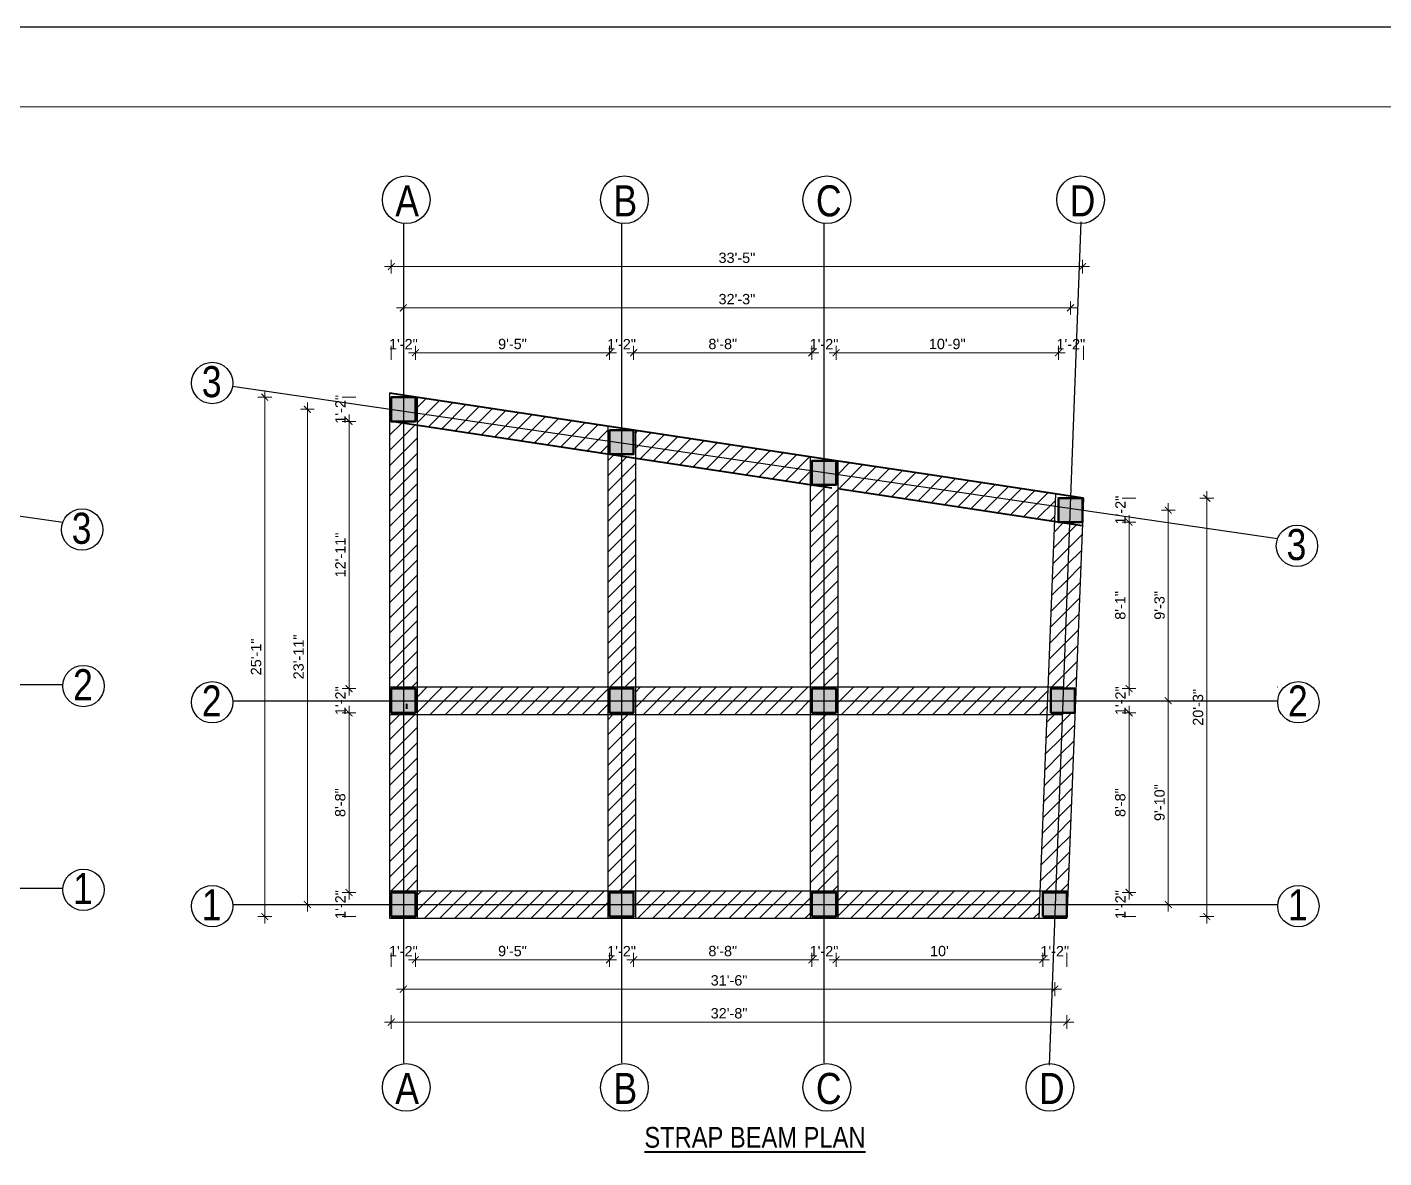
# Model space of a CAD drawing. Header units: inches. Extents: x 149715 to 156550, y -16726 to -14386.
# Drawn here: x 151086 to 151874, y -15134 to -14478 of the extents above; entities that cross this region are included whole.
import ezdxf
from ezdxf.enums import TextEntityAlignment as Align

# ---------------------------------------------------------------- set-up
doc = ezdxf.new("R2010")
doc.units = ezdxf.units.IN
doc.header["$LTSCALE"] = 0.5
doc.header["$MEASUREMENT"] = 0
doc.header["$PDMODE"] = 66
for name, color, linetype, lineweight in [('C-COLUMN', 1, 'Continuous', 50), ('DIM 1-100', 4, 'Continuous', 13), ('ELE1', 3, 'Continuous', 9), ('Toilet', 7, 'Continuous', 25), ('wall', 1, 'Continuous', 40)]:
    doc.layers.add(name, color=color, linetype=linetype, lineweight=lineweight)
doc.styles.add('ordinary', font='ARIALN.TTF')
doc.styles.get("Standard").update_dxf_attribs({"font": 'arial.ttf'})
doc.dimstyles.new('1 by 96', dxfattribs={"dimtxt": 6, "dimasz": 4, "dimexe": 4, "dimexo": 4, "dimgap": 2, "dimtad": 1, "dimdec": 0, "dimzin": 0, "dimdsep": 46, "dimlunit": 4, "dimtxsty": 'Standard', "dimblk": 'ARCHTICK', "dimcen": 0, "dimdle": 4, "dimadec": 0, "dimazin": 0, "dimtfac": 1, "dimtdec": 0, "dimtix": 1, "dimtofl": 0, "dimtmove": 1, "dimatfit": 3, "dimldrblk": 'ARCHTICK', "dimfxl": 4, "dimfxlon": 1, "dimtolj": 1, "dimtzin": 0, "dimlwd": -1, "dimlwe": -1, "dimarcsym": 0})
pattern_1 = [(45, (2835.205, 2498.842), (-4.41941738, 4.41941738), [])]

# ---------------------------------------------------------------- blocks, each defined once
blk = doc.blocks.new('*D864')
at = {"layer": 'Defpoints', "color": 0, "transparency": 16777216}
for p in [(151286.09, -14692.99), (151272.91, -14706.99), (151286.09, -14706.99)]:
    blk.add_point(p, dxfattribs=at)
at = {"layer": 'DIM 1-100', "color": 0, "transparency": 16777216}
for p, q in [((151276.91, -14692.99), (151268.91, -14692.99)), ((151276.91, -14706.99), (151268.91, -14706.99))]:
    blk.add_line(p, q, dxfattribs=at)
at = {"layer": 'DIM 1-100', "color": 0, "transparency": 16777216, "insert": (151267.9, -14699.99), "char_height": 6, "attachment_point": 5, "rotation": 90}
blk.add_mtext('\\A1;1\'-2"', dxfattribs=at)
blk = doc.blocks.new('_ArchTick')
at = {"color": 0, "linetype": 'ByBlock', "const_width": 0.15}
blk.add_lwpolyline([(-0.5, -0.5), (0.5, 0.5)], dxfattribs=at)
blk = doc.blocks.new('*D865')
at = {"layer": 'Defpoints', "color": 0, "transparency": 16777216}
for p in [(151286.09, -14706.99), (151272.91, -14862.06), (151286.09, -14862.06)]:
    blk.add_point(p, dxfattribs=at)
at = {"layer": 'DIM 1-100', "color": 0, "transparency": 16777216}
for p, q in [((151276.91, -14706.99), (151268.91, -14706.99)), ((151272.91, -14702.99), (151272.91, -14866.06)), ((151276.91, -14862.06), (151268.91, -14862.06))]:
    blk.add_line(p, q, dxfattribs=at)
at = {"layer": 'DIM 1-100', "color": 0, "transparency": 16777216, "xscale": 4, "yscale": 4, "zscale": 4}
for p, rotation in [((151272.91, -14706.99), 90), ((151272.91, -14862.06), 270)]:
    blk.add_blockref('_ArchTick', p, dxfattribs=dict(at, rotation=rotation))
at = {"layer": 'DIM 1-100', "color": 0, "transparency": 16777216, "insert": (151267.9, -14784.53), "char_height": 6, "attachment_point": 5, "rotation": 90}
blk.add_mtext('\\A1;12\'-11"', dxfattribs=at)
blk = doc.blocks.new('*D866')
at = {"layer": 'Defpoints', "color": 0, "transparency": 16777216}
for p in [(151286.09, -14862.06), (151272.91, -14876.06), (151286.09, -14876.06)]:
    blk.add_point(p, dxfattribs=at)
at = {"layer": 'DIM 1-100', "color": 0, "transparency": 16777216}
for p, q in [((151276.91, -14862.06), (151268.91, -14862.06)), ((151276.91, -14876.06), (151268.91, -14876.06))]:
    blk.add_line(p, q, dxfattribs=at)
at = {"layer": 'DIM 1-100', "color": 0, "transparency": 16777216, "insert": (151267.9, -14869.06), "char_height": 6, "attachment_point": 5, "rotation": 90}
blk.add_mtext('\\A1;1\'-2"', dxfattribs=at)
blk = doc.blocks.new('*D867')
at = {"layer": 'Defpoints', "color": 0, "transparency": 16777216}
for p in [(151286.09, -14876.06), (151272.91, -14980.29), (151286.09, -14980.29)]:
    blk.add_point(p, dxfattribs=at)
at = {"layer": 'DIM 1-100', "color": 0, "transparency": 16777216}
for p, q in [((151272.91, -14872.06), (151272.91, -14984.29)), ((151276.91, -14876.06), (151268.91, -14876.06)), ((151276.91, -14980.29), (151268.91, -14980.29))]:
    blk.add_line(p, q, dxfattribs=at)
at = {"layer": 'DIM 1-100', "color": 0, "transparency": 16777216, "xscale": 4, "yscale": 4, "zscale": 4}
for p, rotation in [((151272.91, -14876.06), 90), ((151272.91, -14980.29), 270)]:
    blk.add_blockref('_ArchTick', p, dxfattribs=dict(at, rotation=rotation))
at = {"layer": 'DIM 1-100', "color": 0, "transparency": 16777216, "insert": (151267.85, -14928.17), "char_height": 6, "attachment_point": 5, "rotation": 90}
blk.add_mtext('\\A1;8\'-8"', dxfattribs=at)
blk = doc.blocks.new('*D868')
at = {"layer": 'Defpoints', "color": 0, "transparency": 16777216}
for p in [(151286.09, -14980.29), (151272.91, -14994.29), (151286.09, -14994.29)]:
    blk.add_point(p, dxfattribs=at)
at = {"layer": 'DIM 1-100', "color": 0, "transparency": 16777216}
for p, q in [((151276.91, -14980.29), (151268.91, -14980.29)), ((151276.91, -14994.29), (151268.91, -14994.29))]:
    blk.add_line(p, q, dxfattribs=at)
at = {"layer": 'DIM 1-100', "color": 0, "transparency": 16777216, "insert": (151267.9, -14987.29), "char_height": 6, "attachment_point": 5, "rotation": 90}
blk.add_mtext('\\A1;1\'-2"', dxfattribs=at)
blk = doc.blocks.new('*D869')
at = {"layer": 'Defpoints', "color": 0, "transparency": 16777216}
for p in [(151248.72, -14699.99), (151279.1, -14699.99), (151279.1, -14987.29)]:
    blk.add_point(p, dxfattribs=at)
at = {"layer": 'DIM 1-100', "color": 0, "transparency": 16777216}
for p, q in [((151252.72, -14699.99), (151244.72, -14699.99)), ((151248.72, -14991.29), (151248.72, -14695.99)), ((151252.72, -14987.29), (151244.72, -14987.29))]:
    blk.add_line(p, q, dxfattribs=at)
at = {"layer": 'DIM 1-100', "color": 0, "transparency": 16777216, "xscale": 4, "yscale": 4, "zscale": 4}
for p, rotation in [((151248.72, -14699.99), 90), ((151248.72, -14987.29), 270)]:
    blk.add_blockref('_ArchTick', p, dxfattribs=dict(at, rotation=rotation))
at = {"layer": 'DIM 1-100', "color": 0, "transparency": 16777216, "insert": (151243.66, -14843.64), "char_height": 6, "attachment_point": 5, "rotation": 90}
blk.add_mtext('\\A1;23\'-11"', dxfattribs=at)
blk = doc.blocks.new('*D870')
at = {"layer": 'Defpoints', "color": 0, "transparency": 16777216}
for p in [(151270.36, -14692.99), (151224.04, -14994.29), (151270.36, -14994.29)]:
    blk.add_point(p, dxfattribs=at)
at = {"layer": 'DIM 1-100', "color": 0, "transparency": 16777216}
for p, q in [((151228.04, -14692.99), (151220.04, -14692.99)), ((151224.04, -14688.99), (151224.04, -14998.29)), ((151228.04, -14994.29), (151220.04, -14994.29))]:
    blk.add_line(p, q, dxfattribs=at)
at = {"layer": 'DIM 1-100', "color": 0, "transparency": 16777216, "xscale": 4, "yscale": 4, "zscale": 4}
for p, rotation in [((151224.04, -14692.99), 90), ((151224.04, -14994.29), 270)]:
    blk.add_blockref('_ArchTick', p, dxfattribs=dict(at, rotation=rotation))
at = {"layer": 'DIM 1-100', "color": 0, "transparency": 16777216, "insert": (151218.98, -14843.64), "char_height": 6, "attachment_point": 5, "rotation": 90}
blk.add_mtext('\\A1;25\'-1"', dxfattribs=at)
blk = doc.blocks.new('*D871')
at = {"layer": 'Defpoints', "color": 0, "transparency": 16777216}
for p in [(151297.45, -14994.29), (151311.45, -14994.29), (151311.45, -15019.36)]:
    blk.add_point(p, dxfattribs=at)
at = {"layer": 'DIM 1-100', "color": 0, "transparency": 16777216}
for p, q in [((151297.45, -15015.36), (151297.45, -15023.36)), ((151311.45, -15015.36), (151311.45, -15023.36))]:
    blk.add_line(p, q, dxfattribs=at)
at = {"layer": 'DIM 1-100', "color": 0, "transparency": 16777216, "insert": (151304.45, -15014.35), "char_height": 6, "attachment_point": 5}
blk.add_mtext('\\A1;1\'-2"', dxfattribs=at)
blk = doc.blocks.new('*D872')
at = {"layer": 'Defpoints', "color": 0, "transparency": 16777216}
for p in [(151311.45, -14994.29), (151424.1, -14994.29), (151424.1, -15019.36)]:
    blk.add_point(p, dxfattribs=at)
at = {"layer": 'DIM 1-100', "color": 0, "transparency": 16777216}
for p, q in [((151311.45, -15015.36), (151311.45, -15023.36)), ((151424.1, -15015.36), (151424.1, -15023.36)), ((151307.45, -15019.36), (151428.1, -15019.36))]:
    blk.add_line(p, q, dxfattribs=at)
at = {"layer": 'DIM 1-100', "color": 0, "transparency": 16777216, "xscale": 4, "yscale": 4, "zscale": 4, "rotation": 180}
blk.add_blockref('_ArchTick', (151311.45, -15019.36), dxfattribs=at)
at = {"layer": 'DIM 1-100', "color": 0, "transparency": 16777216, "xscale": 4, "yscale": 4, "zscale": 4}
blk.add_blockref('_ArchTick', (151424.1, -15019.36), dxfattribs=at)
at = {"layer": 'DIM 1-100', "color": 0, "transparency": 16777216, "insert": (151367.77, -15014.3), "char_height": 6, "attachment_point": 5}
blk.add_mtext('\\A1;9\'-5"', dxfattribs=at)
blk = doc.blocks.new('*D873')
at = {"layer": 'Defpoints', "color": 0, "transparency": 16777216}
for p in [(151424.1, -14994.29), (151438.1, -14994.29), (151438.1, -15019.36)]:
    blk.add_point(p, dxfattribs=at)
at = {"layer": 'DIM 1-100', "color": 0, "transparency": 16777216}
for p, q in [((151424.1, -15015.36), (151424.1, -15023.36)), ((151438.1, -15015.36), (151438.1, -15023.36))]:
    blk.add_line(p, q, dxfattribs=at)
at = {"layer": 'DIM 1-100', "color": 0, "transparency": 16777216, "insert": (151431.1, -15014.35), "char_height": 6, "attachment_point": 5}
blk.add_mtext('\\A1;1\'-2"', dxfattribs=at)
blk = doc.blocks.new('*D874')
at = {"layer": 'Defpoints', "color": 0, "transparency": 16777216}
for p in [(151438.1, -14994.29), (151541.6, -14994.29), (151541.6, -15019.36)]:
    blk.add_point(p, dxfattribs=at)
at = {"layer": 'DIM 1-100', "color": 0, "transparency": 16777216}
for p, q in [((151438.1, -15015.36), (151438.1, -15023.36)), ((151541.6, -15015.36), (151541.6, -15023.36)), ((151434.1, -15019.36), (151545.6, -15019.36))]:
    blk.add_line(p, q, dxfattribs=at)
at = {"layer": 'DIM 1-100', "color": 0, "transparency": 16777216, "xscale": 4, "yscale": 4, "zscale": 4, "rotation": 180}
blk.add_blockref('_ArchTick', (151438.1, -15019.36), dxfattribs=at)
at = {"layer": 'DIM 1-100', "color": 0, "transparency": 16777216, "xscale": 4, "yscale": 4, "zscale": 4}
blk.add_blockref('_ArchTick', (151541.6, -15019.36), dxfattribs=at)
at = {"layer": 'DIM 1-100', "color": 0, "transparency": 16777216, "insert": (151489.85, -15014.3), "char_height": 6, "attachment_point": 5}
blk.add_mtext('\\A1;8\'-8"', dxfattribs=at)
blk = doc.blocks.new('*D875')
at = {"layer": 'Defpoints', "color": 0, "transparency": 16777216}
for p in [(151541.6, -14994.29), (151555.6, -14994.29), (151555.6, -15019.36)]:
    blk.add_point(p, dxfattribs=at)
at = {"layer": 'DIM 1-100', "color": 0, "transparency": 16777216}
for p, q in [((151541.6, -15015.36), (151541.6, -15023.36)), ((151555.6, -15015.36), (151555.6, -15023.36))]:
    blk.add_line(p, q, dxfattribs=at)
at = {"layer": 'DIM 1-100', "color": 0, "transparency": 16777216, "insert": (151548.6, -15014.35), "char_height": 6, "attachment_point": 5}
blk.add_mtext('\\A1;1\'-2"', dxfattribs=at)
blk = doc.blocks.new('*D876')
at = {"layer": 'Defpoints', "color": 0, "transparency": 16777216}
for p in [(151555.6, -14994.29), (151675.55, -14994.29), (151675.55, -15019.36)]:
    blk.add_point(p, dxfattribs=at)
at = {"layer": 'DIM 1-100', "color": 0, "transparency": 16777216}
for p, q in [((151555.6, -15015.36), (151555.6, -15023.36)), ((151675.55, -15015.36), (151675.55, -15023.36)), ((151551.6, -15019.36), (151679.55, -15019.36))]:
    blk.add_line(p, q, dxfattribs=at)
at = {"layer": 'DIM 1-100', "color": 0, "transparency": 16777216, "xscale": 4, "yscale": 4, "zscale": 4, "rotation": 180}
blk.add_blockref('_ArchTick', (151555.6, -15019.36), dxfattribs=at)
at = {"layer": 'DIM 1-100', "color": 0, "transparency": 16777216, "xscale": 4, "yscale": 4, "zscale": 4}
blk.add_blockref('_ArchTick', (151675.55, -15019.36), dxfattribs=at)
at = {"layer": 'DIM 1-100', "color": 0, "transparency": 16777216, "insert": (151615.58, -15014.3), "char_height": 6, "attachment_point": 5}
blk.add_mtext("\\A1;10'", dxfattribs=at)
blk = doc.blocks.new('*D877')
at = {"layer": 'Defpoints', "color": 0, "transparency": 16777216}
for p in [(151675.55, -14994.29), (151689.55, -14994.29), (151689.55, -15019.36)]:
    blk.add_point(p, dxfattribs=at)
at = {"layer": 'DIM 1-100', "color": 0, "transparency": 16777216}
for p, q in [((151675.55, -15015.36), (151675.55, -15023.36)), ((151689.55, -15015.36), (151689.55, -15023.36))]:
    blk.add_line(p, q, dxfattribs=at)
at = {"layer": 'DIM 1-100', "color": 0, "transparency": 16777216, "insert": (151682.55, -15014.35), "char_height": 6, "attachment_point": 5}
blk.add_mtext('\\A1;1\'-2"', dxfattribs=at)
blk = doc.blocks.new('*D878')
at = {"layer": 'Defpoints', "color": 0, "transparency": 16777216}
for p in [(151304.45, -14994.29), (151682.55, -14994.29), (151682.55, -15036.38)]:
    blk.add_point(p, dxfattribs=at)
at = {"layer": 'DIM 1-100', "color": 0, "transparency": 16777216}
for p, q in [((151304.45, -15032.38), (151304.45, -15040.38)), ((151682.55, -15032.38), (151682.55, -15040.38)), ((151300.45, -15036.38), (151686.55, -15036.38))]:
    blk.add_line(p, q, dxfattribs=at)
at = {"layer": 'DIM 1-100', "color": 0, "transparency": 16777216, "xscale": 4, "yscale": 4, "zscale": 4, "rotation": 180}
blk.add_blockref('_ArchTick', (151304.45, -15036.38), dxfattribs=at)
at = {"layer": 'DIM 1-100', "color": 0, "transparency": 16777216, "xscale": 4, "yscale": 4, "zscale": 4}
blk.add_blockref('_ArchTick', (151682.55, -15036.38), dxfattribs=at)
at = {"layer": 'DIM 1-100', "color": 0, "transparency": 16777216, "insert": (151493.5, -15031.31), "char_height": 6, "attachment_point": 5}
blk.add_mtext('\\A1;31\'-6"', dxfattribs=at)
blk = doc.blocks.new('*D879')
at = {"layer": 'Defpoints', "color": 0, "transparency": 16777216}
for p in [(151297.45, -14994.29), (151689.55, -14994.29), (151297.45, -15055.49)]:
    blk.add_point(p, dxfattribs=at)
at = {"layer": 'DIM 1-100', "color": 0, "transparency": 16777216}
for p, q in [((151693.55, -15055.49), (151293.45, -15055.49)), ((151297.45, -15051.49), (151297.45, -15059.49)), ((151689.55, -15051.49), (151689.55, -15059.49))]:
    blk.add_line(p, q, dxfattribs=at)
at = {"layer": 'DIM 1-100', "color": 0, "transparency": 16777216, "xscale": 4, "yscale": 4, "zscale": 4, "rotation": 180}
blk.add_blockref('_ArchTick', (151297.45, -15055.49), dxfattribs=at)
at = {"layer": 'DIM 1-100', "color": 0, "transparency": 16777216, "xscale": 4, "yscale": 4, "zscale": 4}
blk.add_blockref('_ArchTick', (151689.55, -15055.49), dxfattribs=at)
at = {"layer": 'DIM 1-100', "color": 0, "transparency": 16777216, "insert": (151493.5, -15050.42), "char_height": 6, "attachment_point": 5}
blk.add_mtext('\\A1;32\'-8"', dxfattribs=at)
blk = doc.blocks.new('*D880')
at = {"layer": 'Defpoints', "color": 0, "transparency": 16777216}
for p in [(151698.66, -14751.46), (151698.58, -14765.46), (151725.68, -14765.46)]:
    blk.add_point(p, dxfattribs=at)
at = {"layer": 'DIM 1-100', "color": 0, "transparency": 16777216}
for p, q in [((151721.68, -14751.46), (151729.68, -14751.46)), ((151721.68, -14765.46), (151729.68, -14765.46))]:
    blk.add_line(p, q, dxfattribs=at)
at = {"layer": 'DIM 1-100', "color": 0, "transparency": 16777216, "insert": (151720.67, -14758.46), "char_height": 6, "attachment_point": 5, "rotation": 90}
blk.add_mtext('\\A1;1\'-2"', dxfattribs=at)
blk = doc.blocks.new('*D881')
at = {"layer": 'Defpoints', "color": 0, "transparency": 16777216}
for p in [(151698.58, -14765.46), (151694.22, -14862.06), (151725.68, -14862.06)]:
    blk.add_point(p, dxfattribs=at)
at = {"layer": 'DIM 1-100', "color": 0, "transparency": 16777216}
for p, q in [((151721.68, -14765.46), (151729.68, -14765.46)), ((151725.68, -14761.46), (151725.68, -14866.06)), ((151721.68, -14862.06), (151729.68, -14862.06))]:
    blk.add_line(p, q, dxfattribs=at)
at = {"layer": 'DIM 1-100', "color": 0, "transparency": 16777216, "xscale": 4, "yscale": 4, "zscale": 4}
for p, rotation in [((151725.68, -14765.46), 90), ((151725.68, -14862.06), 270)]:
    blk.add_blockref('_ArchTick', p, dxfattribs=dict(at, rotation=rotation))
at = {"layer": 'DIM 1-100', "color": 0, "transparency": 16777216, "insert": (151720.61, -14813.76), "char_height": 6, "attachment_point": 5, "rotation": 90}
blk.add_mtext('\\A1;8\'-1"', dxfattribs=at)
blk = doc.blocks.new('*D882')
at = {"layer": 'Defpoints', "color": 0, "transparency": 16777216}
for p in [(151694.22, -14862.06), (151694.22, -14876.06), (151725.68, -14876.06)]:
    blk.add_point(p, dxfattribs=at)
at = {"layer": 'DIM 1-100', "color": 0, "transparency": 16777216}
for p, q in [((151721.68, -14862.06), (151729.68, -14862.06)), ((151721.68, -14876.06), (151729.68, -14876.06))]:
    blk.add_line(p, q, dxfattribs=at)
at = {"layer": 'DIM 1-100', "color": 0, "transparency": 16777216, "insert": (151720.67, -14869.06), "char_height": 6, "attachment_point": 5, "rotation": 90}
blk.add_mtext('\\A1;1\'-2"', dxfattribs=at)
blk = doc.blocks.new('*D883')
at = {"layer": 'Defpoints', "color": 0, "transparency": 16777216}
for p in [(151694.22, -14876.06), (151689.55, -14980.29), (151725.68, -14980.29)]:
    blk.add_point(p, dxfattribs=at)
at = {"layer": 'DIM 1-100', "color": 0, "transparency": 16777216}
for p, q in [((151725.68, -14872.06), (151725.68, -14984.29)), ((151721.68, -14876.06), (151729.68, -14876.06)), ((151721.68, -14980.29), (151729.68, -14980.29))]:
    blk.add_line(p, q, dxfattribs=at)
at = {"layer": 'DIM 1-100', "color": 0, "transparency": 16777216, "xscale": 4, "yscale": 4, "zscale": 4}
for p, rotation in [((151725.68, -14876.06), 90), ((151725.68, -14980.29), 270)]:
    blk.add_blockref('_ArchTick', p, dxfattribs=dict(at, rotation=rotation))
at = {"layer": 'DIM 1-100', "color": 0, "transparency": 16777216, "insert": (151720.61, -14928.17), "char_height": 6, "attachment_point": 5, "rotation": 90}
blk.add_mtext('\\A1;8\'-8"', dxfattribs=at)
blk = doc.blocks.new('*D884')
at = {"layer": 'Defpoints', "color": 0, "transparency": 16777216}
for p in [(151689.55, -14980.29), (151689.55, -14994.29), (151725.68, -14994.29)]:
    blk.add_point(p, dxfattribs=at)
at = {"layer": 'DIM 1-100', "color": 0, "transparency": 16777216}
for p, q in [((151721.68, -14980.29), (151729.68, -14980.29)), ((151721.68, -14994.29), (151729.68, -14994.29))]:
    blk.add_line(p, q, dxfattribs=at)
at = {"layer": 'DIM 1-100', "color": 0, "transparency": 16777216, "insert": (151720.67, -14987.29), "char_height": 6, "attachment_point": 5, "rotation": 90}
blk.add_mtext('\\A1;1\'-2"', dxfattribs=at)
blk = doc.blocks.new('*D885')
at = {"layer": 'Defpoints', "color": 0, "transparency": 16777216}
for p in [(151698.66, -14758.46), (151694.22, -14869.06), (151748.45, -14869.06)]:
    blk.add_point(p, dxfattribs=at)
at = {"layer": 'DIM 1-100', "color": 0, "transparency": 16777216}
for p, q in [((151748.45, -14754.46), (151748.45, -14873.06)), ((151744.45, -14758.46), (151752.45, -14758.46)), ((151744.45, -14869.06), (151752.45, -14869.06))]:
    blk.add_line(p, q, dxfattribs=at)
at = {"layer": 'DIM 1-100', "color": 0, "transparency": 16777216, "xscale": 4, "yscale": 4, "zscale": 4}
for p, rotation in [((151748.45, -14758.46), 90), ((151748.45, -14869.06), 270)]:
    blk.add_blockref('_ArchTick', p, dxfattribs=dict(at, rotation=rotation))
at = {"layer": 'DIM 1-100', "color": 0, "transparency": 16777216, "insert": (151743.38, -14813.76), "char_height": 6, "attachment_point": 5, "rotation": 90}
blk.add_mtext('\\A1;9\'-3"', dxfattribs=at)
blk = doc.blocks.new('*D886')
at = {"layer": 'Defpoints', "color": 0, "transparency": 16777216}
for p in [(151694.22, -14869.06), (151689.55, -14987.29), (151748.45, -14987.29)]:
    blk.add_point(p, dxfattribs=at)
at = {"layer": 'DIM 1-100', "color": 0, "transparency": 16777216}
for p, q in [((151748.45, -14865.06), (151748.45, -14991.29)), ((151744.45, -14869.06), (151752.45, -14869.06)), ((151744.45, -14987.29), (151752.45, -14987.29))]:
    blk.add_line(p, q, dxfattribs=at)
at = {"layer": 'DIM 1-100', "color": 0, "transparency": 16777216, "xscale": 4, "yscale": 4, "zscale": 4}
for p, rotation in [((151748.45, -14869.06), 90), ((151748.45, -14987.29), 270)]:
    blk.add_blockref('_ArchTick', p, dxfattribs=dict(at, rotation=rotation))
at = {"layer": 'DIM 1-100', "color": 0, "transparency": 16777216, "insert": (151743.39, -14928.17), "char_height": 6, "attachment_point": 5, "rotation": 90}
blk.add_mtext('\\A1;9\'-10"', dxfattribs=at)
blk = doc.blocks.new('*D887')
at = {"layer": 'Defpoints', "color": 0, "transparency": 16777216}
for p in [(151699.13, -14751.53), (151770.79, -14751.53), (151689.55, -14994.29)]:
    blk.add_point(p, dxfattribs=at)
at = {"layer": 'DIM 1-100', "color": 0, "transparency": 16777216}
for p, q in [((151770.79, -14998.29), (151770.79, -14747.53)), ((151766.79, -14751.53), (151774.79, -14751.53)), ((151766.79, -14994.29), (151774.79, -14994.29))]:
    blk.add_line(p, q, dxfattribs=at)
at = {"layer": 'DIM 1-100', "color": 0, "transparency": 16777216, "xscale": 4, "yscale": 4, "zscale": 4}
for p, rotation in [((151770.79, -14751.53), 90), ((151770.79, -14994.29), 270)]:
    blk.add_blockref('_ArchTick', p, dxfattribs=dict(at, rotation=rotation))
at = {"layer": 'DIM 1-100', "color": 0, "transparency": 16777216, "insert": (151765.73, -14872.91), "char_height": 6, "attachment_point": 5, "rotation": 90}
blk.add_mtext('\\A1;20\'-3"', dxfattribs=at)
blk = doc.blocks.new('*D888')
at = {"layer": 'Defpoints', "color": 0, "transparency": 16777216}
for p in [(151311.45, -14667.2), (151297.45, -14692.99), (151311.45, -14692.99)]:
    blk.add_point(p, dxfattribs=at)
at = {"layer": 'DIM 1-100', "color": 0, "transparency": 16777216}
for p, q in [((151297.45, -14671.2), (151297.45, -14663.2)), ((151311.45, -14671.2), (151311.45, -14663.2))]:
    blk.add_line(p, q, dxfattribs=at)
at = {"layer": 'DIM 1-100', "color": 0, "transparency": 16777216, "insert": (151304.45, -14662.19), "char_height": 6, "attachment_point": 5}
blk.add_mtext('\\A1;1\'-2"', dxfattribs=at)
blk = doc.blocks.new('*D889')
at = {"layer": 'Defpoints', "color": 0, "transparency": 16777216}
for p in [(151424.1, -14667.2), (151311.45, -14692.99), (151424.1, -14712.11)]:
    blk.add_point(p, dxfattribs=at)
at = {"layer": 'DIM 1-100', "color": 0, "transparency": 16777216}
for p, q in [((151307.45, -14667.2), (151428.1, -14667.2)), ((151311.45, -14671.2), (151311.45, -14663.2)), ((151424.1, -14671.2), (151424.1, -14663.2))]:
    blk.add_line(p, q, dxfattribs=at)
at = {"layer": 'DIM 1-100', "color": 0, "transparency": 16777216, "xscale": 4, "yscale": 4, "zscale": 4, "rotation": 180}
blk.add_blockref('_ArchTick', (151311.45, -14667.2), dxfattribs=at)
at = {"layer": 'DIM 1-100', "color": 0, "transparency": 16777216, "xscale": 4, "yscale": 4, "zscale": 4}
blk.add_blockref('_ArchTick', (151424.1, -14667.2), dxfattribs=at)
at = {"layer": 'DIM 1-100', "color": 0, "transparency": 16777216, "insert": (151367.77, -14662.14), "char_height": 6, "attachment_point": 5}
blk.add_mtext('\\A1;9\'-5"', dxfattribs=at)
blk = doc.blocks.new('*D890')
at = {"layer": 'Defpoints', "color": 0, "transparency": 16777216}
for p in [(151438.1, -14667.2), (151424.1, -14712.11), (151438.1, -14712.11)]:
    blk.add_point(p, dxfattribs=at)
at = {"layer": 'DIM 1-100', "color": 0, "transparency": 16777216}
for p, q in [((151424.1, -14671.2), (151424.1, -14663.2)), ((151438.1, -14671.2), (151438.1, -14663.2))]:
    blk.add_line(p, q, dxfattribs=at)
at = {"layer": 'DIM 1-100', "color": 0, "transparency": 16777216, "insert": (151431.1, -14662.19), "char_height": 6, "attachment_point": 5}
blk.add_mtext('\\A1;1\'-2"', dxfattribs=at)
blk = doc.blocks.new('*D891')
at = {"layer": 'Defpoints', "color": 0, "transparency": 16777216}
for p in [(151541.6, -14667.2), (151438.1, -14712.11), (151541.6, -14729.85)]:
    blk.add_point(p, dxfattribs=at)
at = {"layer": 'DIM 1-100', "color": 0, "transparency": 16777216}
for p, q in [((151434.1, -14667.2), (151545.6, -14667.2)), ((151438.1, -14671.2), (151438.1, -14663.2)), ((151541.6, -14671.2), (151541.6, -14663.2))]:
    blk.add_line(p, q, dxfattribs=at)
at = {"layer": 'DIM 1-100', "color": 0, "transparency": 16777216, "xscale": 4, "yscale": 4, "zscale": 4, "rotation": 180}
blk.add_blockref('_ArchTick', (151438.1, -14667.2), dxfattribs=at)
at = {"layer": 'DIM 1-100', "color": 0, "transparency": 16777216, "xscale": 4, "yscale": 4, "zscale": 4}
blk.add_blockref('_ArchTick', (151541.6, -14667.2), dxfattribs=at)
at = {"layer": 'DIM 1-100', "color": 0, "transparency": 16777216, "insert": (151489.85, -14662.14), "char_height": 6, "attachment_point": 5}
blk.add_mtext('\\A1;8\'-8"', dxfattribs=at)
blk = doc.blocks.new('*D892')
at = {"layer": 'Defpoints', "color": 0, "transparency": 16777216}
for p in [(151555.6, -14667.2), (151541.6, -14729.85), (151555.6, -14729.85)]:
    blk.add_point(p, dxfattribs=at)
at = {"layer": 'DIM 1-100', "color": 0, "transparency": 16777216}
for p, q in [((151541.6, -14671.2), (151541.6, -14663.2)), ((151555.6, -14671.2), (151555.6, -14663.2))]:
    blk.add_line(p, q, dxfattribs=at)
at = {"layer": 'DIM 1-100', "color": 0, "transparency": 16777216, "insert": (151548.6, -14662.19), "char_height": 6, "attachment_point": 5}
blk.add_mtext('\\A1;1\'-2"', dxfattribs=at)
blk = doc.blocks.new('*D893')
at = {"layer": 'Defpoints', "color": 0, "transparency": 16777216}
for p in [(151684.66, -14667.2), (151555.6, -14729.85), (151684.66, -14751.46)]:
    blk.add_point(p, dxfattribs=at)
at = {"layer": 'DIM 1-100', "color": 0, "transparency": 16777216}
for p, q in [((151551.6, -14667.2), (151688.66, -14667.2)), ((151555.6, -14671.2), (151555.6, -14663.2)), ((151684.66, -14671.2), (151684.66, -14663.2))]:
    blk.add_line(p, q, dxfattribs=at)
at = {"layer": 'DIM 1-100', "color": 0, "transparency": 16777216, "xscale": 4, "yscale": 4, "zscale": 4, "rotation": 180}
blk.add_blockref('_ArchTick', (151555.6, -14667.2), dxfattribs=at)
at = {"layer": 'DIM 1-100', "color": 0, "transparency": 16777216, "xscale": 4, "yscale": 4, "zscale": 4}
blk.add_blockref('_ArchTick', (151684.66, -14667.2), dxfattribs=at)
at = {"layer": 'DIM 1-100', "color": 0, "transparency": 16777216, "insert": (151620.13, -14662.14), "char_height": 6, "attachment_point": 5}
blk.add_mtext('\\A1;10\'-9"', dxfattribs=at)
blk = doc.blocks.new('*D894')
at = {"layer": 'Defpoints', "color": 0, "transparency": 16777216}
for p in [(151699.13, -14667.2), (151684.66, -14751.46), (151699.13, -14751.53)]:
    blk.add_point(p, dxfattribs=at)
at = {"layer": 'DIM 1-100', "color": 0, "transparency": 16777216}
for p, q in [((151684.66, -14671.2), (151684.66, -14663.2)), ((151699.13, -14671.2), (151699.13, -14663.2))]:
    blk.add_line(p, q, dxfattribs=at)
at = {"layer": 'DIM 1-100', "color": 0, "transparency": 16777216, "insert": (151691.89, -14662.19), "char_height": 6, "attachment_point": 5}
blk.add_mtext('\\A1;1\'-2"', dxfattribs=at)
blk = doc.blocks.new('*D895')
at = {"layer": 'Defpoints', "color": 0, "transparency": 16777216}
for p in [(151691.66, -14641.17), (151304.45, -14692.99), (151691.66, -14751.46)]:
    blk.add_point(p, dxfattribs=at)
at = {"layer": 'DIM 1-100', "color": 0, "transparency": 16777216}
for p, q in [((151304.45, -14645.17), (151304.45, -14637.17)), ((151691.66, -14645.17), (151691.66, -14637.17)), ((151300.45, -14641.17), (151695.66, -14641.17))]:
    blk.add_line(p, q, dxfattribs=at)
at = {"layer": 'DIM 1-100', "color": 0, "transparency": 16777216, "xscale": 4, "yscale": 4, "zscale": 4, "rotation": 180}
blk.add_blockref('_ArchTick', (151304.45, -14641.17), dxfattribs=at)
at = {"layer": 'DIM 1-100', "color": 0, "transparency": 16777216, "xscale": 4, "yscale": 4, "zscale": 4}
blk.add_blockref('_ArchTick', (151691.66, -14641.17), dxfattribs=at)
at = {"layer": 'DIM 1-100', "color": 0, "transparency": 16777216, "insert": (151498.05, -14636.1), "char_height": 6, "attachment_point": 5}
blk.add_mtext('\\A1;32\'-3"', dxfattribs=at)
blk = doc.blocks.new('*D896')
at = {"layer": 'Defpoints', "color": 0, "transparency": 16777216}
for p in [(151698.66, -14617.2), (151297.45, -14692.99), (151698.66, -14751.46)]:
    blk.add_point(p, dxfattribs=at)
at = {"layer": 'DIM 1-100', "color": 0, "transparency": 16777216}
for p, q in [((151297.45, -14621.2), (151297.45, -14613.2)), ((151698.66, -14621.2), (151698.66, -14613.2)), ((151293.45, -14617.2), (151702.66, -14617.2))]:
    blk.add_line(p, q, dxfattribs=at)
at = {"layer": 'DIM 1-100', "color": 0, "transparency": 16777216, "xscale": 4, "yscale": 4, "zscale": 4, "rotation": 180}
blk.add_blockref('_ArchTick', (151297.45, -14617.2), dxfattribs=at)
at = {"layer": 'DIM 1-100', "color": 0, "transparency": 16777216, "xscale": 4, "yscale": 4, "zscale": 4}
blk.add_blockref('_ArchTick', (151698.66, -14617.2), dxfattribs=at)
at = {"layer": 'DIM 1-100', "color": 0, "transparency": 16777216, "insert": (151498.05, -14612.14), "char_height": 6, "attachment_point": 5}
blk.add_mtext('\\A1;33\'-5"', dxfattribs=at)

msp = doc.modelspace()

# ---------------------------------------------------------------- hatches: boundary and pattern name
h = msp.add_hatch()
h.set_pattern_fill('ANSI31', color=256, scale=50, style=0)
h.set_pattern_definition(pattern_1)
h.paths.add_polyline_path([(151312.45, -14693.14), (151312.45, -14702.18), (151423.1, -14718.3), (151423.1, -14709.85)])
h.paths.add_polyline_path([(151312.45, -14702.18), (151312.45, -14709.32), (151423.1, -14726.03), (151423.1, -14718.3)])
h.paths.add_polyline_path([(151439.1, -14712.26), (151439.1, -14720.64), (151540.6, -14735.43), (151540.6, -14727.59)])
h.paths.add_polyline_path([(151439.1, -14720.64), (151439.1, -14728.45), (151540.6, -14743.77), (151540.6, -14735.43)])
h.paths.add_polyline_path([(151610.14, -14738.09), (151556.6, -14730.01), (151556.6, -14737.76), (151682.93, -14756.17), (151683.21, -14749.12)])
h.paths.add_polyline_path([(151556.6, -14737.76), (151556.6, -14746.19), (151682.58, -14765.21), (151682.93, -14756.17)])
h.paths.add_polyline_path([(151423.1, -14861.06), (151312.45, -14861.06), (151312.45, -14869.06), (151423.1, -14869.06)])
h.paths.add_polyline_path([(151423.1, -14869.06), (151312.45, -14869.06), (151312.45, -14877.06), (151423.1, -14877.06)])
h.paths.add_polyline_path([(151540.6, -14861.06), (151439.1, -14861.06), (151439.1, -14869.06), (151540.6, -14869.06)])
h.paths.add_polyline_path([(151540.6, -14869.06), (151439.1, -14869.06), (151439.1, -14877.06), (151540.6, -14877.06)])
h.paths.add_polyline_path([(151678.8, -14861.06), (151556.6, -14861.06), (151556.6, -14869.06), (151678.48, -14869.06)])
h.paths.add_polyline_path([(151678.48, -14869.06), (151556.6, -14869.06), (151556.6, -14877.06), (151678.16, -14877.06)])
h.paths.add_polyline_path([(151423.1, -14979.29), (151312.45, -14979.29), (151312.45, -14987.29), (151423.1, -14987.29)])
h.paths.add_polyline_path([(151423.1, -14987.29), (151312.45, -14987.29), (151312.45, -14995.29), (151423.1, -14995.29)])
h.paths.add_polyline_path([(151540.6, -14979.29), (151439.1, -14979.29), (151439.1, -14987.29), (151540.6, -14987.29)])
h.paths.add_polyline_path([(151540.6, -14987.29), (151439.1, -14987.29), (151439.1, -14995.29), (151540.6, -14995.29)])
h.paths.add_polyline_path([(151674.13, -14979.29), (151556.6, -14979.29), (151556.6, -14987.29), (151673.82, -14987.29)])
h.paths.add_polyline_path([(151673.82, -14987.29), (151556.6, -14987.29), (151556.6, -14995.29), (151673.5, -14995.29)])
h.paths.add_polyline_path([(151304.45, -14708.12), (151296.45, -14706.91), (151296.45, -14861.06), (151304.45, -14861.06)])
h.paths.add_polyline_path([(151312.45, -14709.32), (151304.45, -14708.12), (151304.45, -14861.06), (151312.45, -14861.06)])
h.paths.add_polyline_path([(151312.45, -14877.06), (151304.45, -14877.06), (151304.45, -14979.29), (151312.45, -14979.29)])
h.paths.add_polyline_path([(151304.45, -14877.06), (151296.45, -14877.06), (151296.45, -14979.29), (151304.45, -14979.29)])
h.paths.add_polyline_path([(151431.1, -14727.24), (151423.1, -14726.03), (151423.1, -14861.06), (151431.1, -14861.06)])
h.paths.add_polyline_path([(151439.1, -14728.45), (151431.1, -14727.24), (151431.1, -14861.06), (151439.1, -14861.06)])
h.paths.add_polyline_path([(151431.1, -14877.06), (151423.1, -14877.06), (151423.1, -14979.29), (151431.1, -14979.29)])
h.paths.add_polyline_path([(151439.1, -14877.06), (151431.1, -14877.06), (151431.1, -14979.29), (151439.1, -14979.29)])
h.paths.add_polyline_path([(151548.6, -14877.06), (151540.6, -14877.06), (151540.6, -14979.29), (151548.6, -14979.29)])
h.paths.add_polyline_path([(151556.6, -14877.06), (151548.6, -14877.06), (151548.6, -14979.29), (151556.6, -14979.29)])
h.paths.add_polyline_path([(151548.6, -14744.98), (151540.6, -14743.77), (151540.6, -14861.06), (151548.6, -14861.06)])
h.paths.add_polyline_path([(151556.6, -14737.76), (151555.6, -14737.61), (151555.6, -14743.85), (151548.6, -14743.85), (151548.6, -14861.06), (151556.6, -14861.06)])
h = msp.add_hatch()
h.set_pattern_fill('ANSI31', color=256, scale=50, style=0)
h.set_pattern_definition(pattern_1)
h.paths.add_polyline_path([(151678.8, -14861.06), (151687.55, -14861.06), (151691.09, -14766.49), (151682.58, -14765.21)])
h.paths.add_polyline_path([(151698.49, -14767.61), (151691.09, -14766.49), (151687.51, -14862.06), (151694.22, -14862.06), (151694.22, -14869.06), (151694.49, -14869.06)])
h.paths.add_polyline_path([(151686.95, -14877.06), (151678.16, -14877.06), (151674.13, -14979.29), (151683.12, -14979.29)])
h.paths.add_polyline_path([(151694.22, -14876.06), (151686.99, -14876.06), (151683.12, -14979.29), (151690.15, -14979.29)])
at = {"layer": 'C-COLUMN'}
h = msp.add_hatch(color=256, dxfattribs=at)
h.dxf.hatch_style = 1
h.paths.add_polyline_path([(151311.45, -14692.99), (151297.45, -14692.99), (151297.45, -14706.99), (151311.45, -14706.99)])
h = msp.add_hatch(color=256, dxfattribs=at)
h.dxf.hatch_style = 1
h.paths.add_polyline_path([(151438.1, -14712.11), (151424.1, -14712.11), (151424.1, -14726.11), (151438.1, -14726.11)])
h = msp.add_hatch(color=256, dxfattribs=at)
h.dxf.hatch_style = 1
h.paths.add_polyline_path([(151555.6, -14729.85), (151541.6, -14729.85), (151541.6, -14743.85), (151555.6, -14743.85)])
h = msp.add_hatch(color=256, dxfattribs=at)
h.dxf.hatch_style = 1
h.paths.add_polyline_path([(151698.66, -14751.46), (151684.66, -14751.46), (151684.66, -14765.46), (151698.66, -14765.46)])
h = msp.add_hatch(color=256, dxfattribs=at)
h.dxf.hatch_style = 1
h.paths.add_polyline_path([(151311.45, -14862.06), (151297.45, -14862.06), (151297.45, -14876.06), (151311.45, -14876.06)])
h = msp.add_hatch(color=256, dxfattribs=at)
h.dxf.hatch_style = 1
h.paths.add_polyline_path([(151438.1, -14862.06), (151424.1, -14862.06), (151424.1, -14876.06), (151438.1, -14876.06)])
h = msp.add_hatch(color=256, dxfattribs=at)
h.dxf.hatch_style = 1
h.paths.add_polyline_path([(151555.6, -14862.06), (151541.6, -14862.06), (151541.6, -14876.06), (151555.6, -14876.06)])
h = msp.add_hatch(color=256, dxfattribs=at)
h.dxf.hatch_style = 1
h.paths.add_polyline_path([(151694.22, -14862.06), (151680.22, -14862.06), (151680.22, -14876.06), (151694.22, -14876.06)])
h = msp.add_hatch(color=256, dxfattribs=at)
h.dxf.hatch_style = 1
h.paths.add_polyline_path([(151311.45, -14980.29), (151297.45, -14980.29), (151297.45, -14994.29), (151311.45, -14994.29)])
h = msp.add_hatch(color=256, dxfattribs=at)
h.dxf.hatch_style = 1
h.paths.add_polyline_path([(151438.1, -14980.29), (151424.1, -14980.29), (151424.1, -14994.29), (151438.1, -14994.29)])
h = msp.add_hatch(color=256, dxfattribs=at)
h.dxf.hatch_style = 1
h.paths.add_polyline_path([(151555.6, -14980.29), (151541.6, -14980.29), (151541.6, -14994.29), (151555.6, -14994.29)])
h = msp.add_hatch(color=256, dxfattribs=at)
h.dxf.hatch_style = 1
h.paths.add_polyline_path([(151689.55, -14980.29), (151675.55, -14980.29), (151675.55, -14994.29), (151689.55, -14994.29)])

# ---------------------------------------------------------------- linework, layer by layer
for p, q in [((151304.45, -14591.74), (151304.45, -15079.38)), ((151431.1, -14591.74), (151431.1, -15079.38)), ((151548.6, -14591.74), (151548.6, -15079.38)), ((151697.67, -14591.15), (151679.33, -15080.42)), ((151296.45, -14690.73), (151296.45, -14995.29)), ((151312.45, -14693.14), (151312.45, -14995.29)), ((151423.1, -14709.85), (151423.1, -14995.29)), ((151439.1, -14712.26), (151439.1, -14995.29)), ((151540.6, -14727.59), (151540.6, -14995.29)), ((151556.6, -14730.01), (151556.6, -14995.29))]:
    msp.add_line(p, q)
for points in [[(151297.45, -14706.99), (151311.45, -14706.99), (151311.45, -14692.99), (151297.45, -14692.99)], [(151424.1, -14726.11), (151438.1, -14726.11), (151438.1, -14712.11), (151424.1, -14712.11)], [(151541.6, -14743.85), (151555.6, -14743.85), (151555.6, -14729.85), (151541.6, -14729.85)], [(151684.66, -14765.46), (151698.66, -14765.46), (151698.66, -14751.46), (151684.66, -14751.46)], [(151297.45, -14876.06), (151311.45, -14876.06), (151311.45, -14862.06), (151297.45, -14862.06)], [(151424.1, -14876.06), (151438.1, -14876.06), (151438.1, -14862.06), (151424.1, -14862.06)], [(151541.6, -14876.06), (151555.6, -14876.06), (151555.6, -14862.06), (151541.6, -14862.06)], [(151680.22, -14876.06), (151694.22, -14876.06), (151694.22, -14862.06), (151680.22, -14862.06)], [(151297.45, -14994.29), (151311.45, -14994.29), (151311.45, -14980.29), (151297.45, -14980.29)], [(151424.1, -14994.29), (151438.1, -14994.29), (151438.1, -14980.29), (151424.1, -14980.29)], [(151541.6, -14994.29), (151555.6, -14994.29), (151555.6, -14980.29), (151541.6, -14980.29)], [(151675.55, -14994.29), (151689.55, -14994.29), (151689.55, -14980.29), (151675.55, -14980.29)]]:
    msp.add_lwpolyline(points, close=True, dxfattribs=at)
at = {"layer": 'Defpoints'}
msp.add_lwpolyline([(152892.75, -14478.3), (149715.15, -14478.3), (149715.15, -16726.27), (152892.75, -16726.27)], close=True, dxfattribs=at)
at = {"layer": 'ELE1'}
msp.add_lwpolyline([(149761.47, -14524.62), (152846.43, -14524.62), (152846.43, -16679.95), (149761.47, -16679.95)], close=True, dxfattribs=at)
msp.add_lwpolyline([(149761.47, -14524.62), (152846.43, -14524.62), (152846.43, -16679.95), (149761.47, -16679.95)], close=True, dxfattribs=at)
at = {"layer": 'Toilet'}
for p, q in [((150500.18, -14677.13), (151106.75, -14765.53)), ((151205.34, -14686.57), (151811.91, -14774.97)), ((151673.5, -14995.29), (151683.21, -14749.12)), ((151699.13, -14751.53), (151689.51, -14995.29)), ((150500.29, -14859.62), (151106.91, -14859.62)), ((151296.45, -14861.06), (151687.55, -14861.06)), ((151811.9, -14861.06), (151812.07, -14861.06)), ((151205.45, -14869.06), (151812.07, -14869.06)), ((151296.45, -14877.06), (151686.95, -14877.06)), ((150500.29, -14977.86), (151106.91, -14977.86)), ((151296.45, -14979.29), (151690.15, -14979.29)), ((151689.55, -14994.29), (151690.15, -14979.29)), ((151205.45, -14987.29), (151812.07, -14987.29)), ((151296.45, -14995.29), (151689.51, -14995.29))]:
    msp.add_line(p, q, dxfattribs=at)
for centre, radius in [((151306.09, -14578.44), 13.84), ((151432.74, -14578.44), 13.84), ((151550.24, -14578.44), 13.84), ((151697.53, -14578.44), 13.84), ((151193.48, -14684.74), 12), ((151117.97, -14769.78), 12), ((151823.13, -14779.21), 12), ((151118.77, -14860.53), 12), ((151193.48, -14869.96), 12), ((151823.93, -14869.96), 12), ((151118.77, -14978.76), 12), ((151193.48, -14988.2), 12), ((151823.93, -14988.2), 12), ((151306.09, -15093.38), 13.84), ((151432.74, -15093.38), 13.84), ((151550.24, -15093.38), 13.84), ((151679.69, -15093.38), 13.84)]:
    msp.add_circle(centre, radius, dxfattribs=at)
at = {"layer": 'wall'}
for p, q in [((151555.6, -14729.85), (151296.45, -14690.73)), ((151555.6, -14729.85), (151296.45, -14690.73)), ((151553.21, -14745.68), (151296.45, -14706.91)), ((151610.14, -14738.09), (151555.6, -14729.85)), ((151699.13, -14751.53), (151610.14, -14738.09)), ((151699.13, -14751.53), (151610.14, -14738.09)), ((151698.49, -14767.61), (151556.6, -14746.19)), ((151306.45, -14873.81), (151306.45, -14870.81)), ((151428.6, -14876.06), (151433.6, -14876.06))]:
    msp.add_line(p, q, dxfattribs=at)
msp.add_lwpolyline([(151555.6, -14729.85), (151296.45, -14690.73)], dxfattribs=at)

# ---------------------------------------------------------------- texts
at = {"layer": 'Toilet', "char_height": 18, "width": 45.2776, "attachment_point": 1, "style": 'ordinary'}
for s, insert in [('A', (151299.77, -14570.05)), ('B', (151426.42, -14570.05)), ('C', (151543.92, -14570.05)), ('D', (151691.21, -14570.05)), ('3', (151187.45, -14674.97)), ('3', (151111.94, -14760.01)), ('3', (151817.1, -14769.45)), ('2', (151112.74, -14850.77)), ('2', (151187.45, -14860.2)), ('2', (151817.9, -14860.2)), ('1', (151112.74, -14969)), ('1', (151187.45, -14978.43)), ('1', (151817.9, -14978.43)), ('A', (151299.77, -15084.98)), ('B', (151426.42, -15084.98)), ('C', (151543.92, -15084.98)), ('D', (151673.37, -15084.98))]:
    msp.add_mtext(s, dxfattribs=dict(at, insert=insert))
at = {"layer": 'wall', "style": 'ordinary'}
msp.add_text('%%USTRAP BEAM PLAN', height=12, dxfattribs=at).set_placement((151508.51, -15122.33), align=Align.MIDDLE_CENTER)

# ---------------------------------------------------------------- dimensions: what is measured, and where the dimension line sits
at = {"layer": 'DIM 1-100'}
for base, p1, p2, picture, middle in [((151698.66, -14617.2), (151297.45, -14692.99), (151698.66, -14751.46), '*D896', (151498.05, -14612.14)), ((151691.66, -14641.17), (151304.45, -14692.99), (151691.66, -14751.46), '*D895', (151498.05, -14636.1)), ((151311.45, -14667.2), (151297.45, -14692.99), (151311.45, -14692.99), '*D888', (151304.45, -14662.19)), ((151424.1, -14667.2), (151311.45, -14692.99), (151424.1, -14712.11), '*D889', (151367.77, -14662.14)), ((151438.1, -14667.2), (151424.1, -14712.11), (151438.1, -14712.11), '*D890', (151431.1, -14662.19)), ((151541.59719868, -14667.20219047), (151438.09719868, -14712.11376479), (151541.59719868, -14729.8543293), '*D891', (151489.84719868, -14662.13875255)), ((151555.6, -14667.2), (151541.6, -14729.85), (151555.6, -14729.85), '*D892', (151548.6, -14662.19)), ((151684.66, -14667.2), (151555.6, -14729.85), (151684.66, -14751.46), '*D893', (151620.13, -14662.14)), ((151699.13, -14667.2), (151684.66, -14751.46), (151699.13, -14751.53), '*D894', (151691.89, -14662.19)), ((151297.45, -15055.49), (151689.55, -14994.29), (151297.45, -14994.29), '*D879', (151493.5, -15050.42)), ((151311.45, -15019.36), (151297.45, -14994.29), (151311.45, -14994.29), '*D871', (151304.45, -15014.35)), ((151682.55, -15036.38), (151304.45, -14994.29), (151682.55, -14994.29), '*D878', (151493.5, -15031.31)), ((151424.1, -15019.36), (151311.45, -14994.29), (151424.1, -14994.29), '*D872', (151367.77, -15014.3)), ((151438.1, -15019.36), (151424.1, -14994.29), (151438.1, -14994.29), '*D873', (151431.1, -15014.35)), ((151541.59719868, -15019.36410344), (151438.09719868, -14994.2897793), (151541.59719868, -14994.2897793), '*D874', (151489.84719868, -15014.30066552)), ((151555.6, -15019.36), (151541.6, -14994.29), (151555.6, -14994.29), '*D875', (151548.6, -15014.35)), ((151675.55, -15019.36), (151555.6, -14994.29), (151675.55, -14994.29), '*D876', (151615.58, -15014.3)), ((151689.55, -15019.36), (151675.55, -14994.29), (151689.55, -14994.29), '*D877', (151682.55, -15014.35))]:
    dim = msp.add_linear_dim(base=base, p1=p1, p2=p2, dimstyle='1 by 96', dxfattribs=at)
    dim.commit()
    dim.dimension.update_dxf_attribs({"geometry": picture, "text_midpoint": middle})
for base, p1, p2, picture, middle in [((151224.04, -14994.29), (151270.36, -14692.99), (151270.36, -14994.29), '*D870', (151218.98, -14843.64)), ((151272.91, -14706.99), (151286.09, -14692.99), (151286.09, -14706.99), '*D864', (151267.9, -14699.99)), ((151248.72, -14699.99), (151279.1, -14987.29), (151279.1, -14699.99), '*D869', (151243.66, -14843.64)), ((151272.91, -14862.06), (151286.09, -14706.99), (151286.09, -14862.06), '*D865', (151267.9, -14784.53)), ((151770.79, -14751.53), (151689.55, -14994.29), (151699.13, -14751.53), '*D887', (151765.73, -14872.91)), ((151725.68, -14765.46), (151698.66, -14751.46), (151698.58, -14765.46), '*D880', (151720.67, -14758.46)), ((151748.45, -14869.06), (151698.66, -14758.46), (151694.22, -14869.06), '*D885', (151743.38, -14813.76)), ((151725.68, -14862.06), (151698.58, -14765.46), (151694.22, -14862.06), '*D881', (151720.61, -14813.76)), ((151272.91, -14876.06), (151286.09, -14862.06), (151286.09, -14876.06), '*D866', (151267.9, -14869.06)), ((151748.45, -14987.29), (151694.22, -14869.06), (151689.55, -14987.29), '*D886', (151743.39, -14928.17)), ((151725.68, -14876.06), (151694.22, -14862.06), (151694.22, -14876.06), '*D882', (151720.67, -14869.06)), ((151272.91, -14980.29), (151286.09, -14876.06), (151286.09, -14980.29), '*D867', (151267.85, -14928.17)), ((151725.68, -14980.29), (151694.22, -14876.06), (151689.55, -14980.29), '*D883', (151720.61, -14928.17)), ((151272.91, -14994.29), (151286.09, -14980.29), (151286.09, -14994.29), '*D868', (151267.9, -14987.29)), ((151725.68, -14994.29), (151689.55, -14980.29), (151689.55, -14994.29), '*D884', (151720.67, -14987.29))]:
    dim = msp.add_linear_dim(base=base, p1=p1, p2=p2, angle=90, dimstyle='1 by 96', dxfattribs=at)
    dim.commit()
    dim.dimension.update_dxf_attribs({"geometry": picture, "text_midpoint": middle})

doc.saveas('drawing.dxf')
